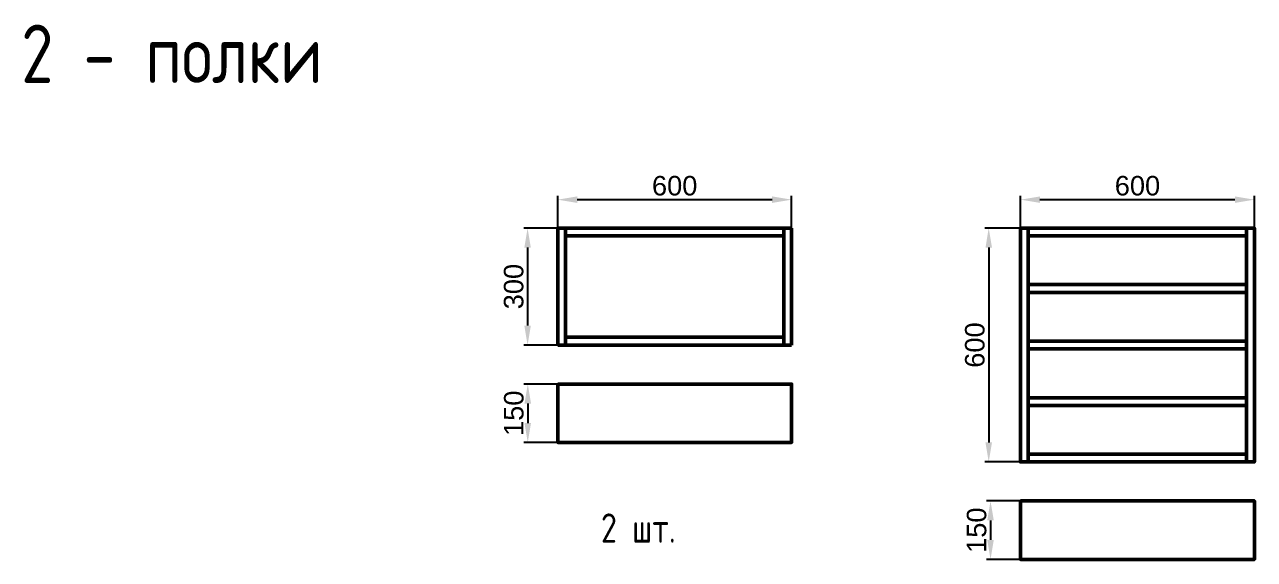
# Model space of a CAD drawing. Header units: millimetres. Extents: x 1656 to 9231, y -9236 to 5710.
# Drawn here: x 1660 to 4815, y -1716 to -344 of the extents above; entities that cross this region are included whole.
import ezdxf

# ---------------------------------------------------------------- set-up
doc = ezdxf.new("R2010")
doc.units = ezdxf.units.MM
doc.styles.add('awcad.labels', font='eskd.shx')
doc.styles.get("Standard").update_dxf_attribs({"font": 'arial.ttf'})
doc.dimstyles.new('ISO-25', dxfattribs={"dimtxt": 2.5, "dimasz": 2.5, "dimexe": 1.25, "dimexo": 0.625, "dimtad": 1, "dimtxsty": 'Standard', "dimcen": 2.5, "dimadec": 0, "dimazin": 0, "dimtfac": 1, "dimtmove": 0, "dimatfit": 3, "dimfxl": 1, "dimarcsym": 0})

# ---------------------------------------------------------------- blocks, each defined once
blk = doc.blocks.new('*D198')
at = {"color": 0, "lineweight": -2, "transparency": 16777216}
for p, q in [((3027.7, -866.2), (3027.7, -783.2)), ((3627.7, -866.2), (3627.7, -783.2)), ((3077.7, -793.2), (3577.7, -793.2))]:
    blk.add_line(p, q, dxfattribs=at)
at = {"color": 0, "transparency": 16777216}
for points in [[(3077.7, -784.9), (3077.7, -801.5), (3027.7, -793.2)], [(3577.7, -784.9), (3577.7, -801.5), (3627.7, -793.2)]]:
    blk.add_solid(points, dxfattribs=at)
at = {"layer": 'Defpoints', "color": 0, "transparency": 16777216}
for p in [(3627.7, -793.2), (3027.7, -866.2), (3627.7, -866.2)]:
    blk.add_point(p, dxfattribs=at)
at = {"color": 0, "transparency": 16777216, "insert": (3327.7, -757.7), "char_height": 50, "attachment_point": 5}
blk.add_mtext('600', dxfattribs=at)
blk = doc.blocks.new('*D199')
at = {"color": 0, "lineweight": -2, "transparency": 16777216}
for p, q in [((3027.7, -866.2), (2940.4, -866.2)), ((2950.4, -916.2), (2950.4, -1116.2)), ((3027.7, -1166.2), (2940.4, -1166.2))]:
    blk.add_line(p, q, dxfattribs=at)
at = {"color": 0, "transparency": 16777216}
for points in [[(2942.1, -916.2), (2958.8, -916.2), (2950.4, -866.2)], [(2942.1, -1116.2), (2958.8, -1116.2), (2950.4, -1166.2)]]:
    blk.add_solid(points, dxfattribs=at)
at = {"layer": 'Defpoints', "color": 0, "transparency": 16777216}
for p in [(3027.7, -866.2), (2950.4, -1166.2), (3027.7, -1166.2)]:
    blk.add_point(p, dxfattribs=at)
at = {"color": 0, "transparency": 16777216, "insert": (2914.9, -1016.2), "char_height": 50, "attachment_point": 5, "rotation": 90}
blk.add_mtext('300', dxfattribs=at)
blk = doc.blocks.new('*D200')
at = {"color": 0, "lineweight": -2, "transparency": 16777216}
for p, q in [((3027.7, -1266.2), (2940.9, -1266.2)), ((2950.9, -1316.2), (2950.9, -1366.2)), ((3027.7, -1416.2), (2940.9, -1416.2))]:
    blk.add_line(p, q, dxfattribs=at)
at = {"color": 0, "transparency": 16777216}
for points in [[(2942.5, -1316.2), (2959.2, -1316.2), (2950.9, -1266.2)], [(2942.5, -1366.2), (2959.2, -1366.2), (2950.9, -1416.2)]]:
    blk.add_solid(points, dxfattribs=at)
at = {"layer": 'Defpoints', "color": 0, "transparency": 16777216}
for p in [(3027.7, -1266.2), (2950.9, -1416.2), (3027.7, -1416.2)]:
    blk.add_point(p, dxfattribs=at)
at = {"color": 0, "transparency": 16777216, "insert": (2915.3, -1341.2), "char_height": 50, "attachment_point": 5, "rotation": 90}
blk.add_mtext('150', dxfattribs=at)
blk = doc.blocks.new('*D201')
at = {"color": 0, "lineweight": -2, "transparency": 16777216}
for p, q in [((4214.7, -1566.2), (4127.8, -1566.2)), ((4137.8, -1616.2), (4137.8, -1666.2)), ((4214.7, -1716.2), (4127.8, -1716.2))]:
    blk.add_line(p, q, dxfattribs=at)
at = {"color": 0, "transparency": 16777216}
for points in [[(4129.5, -1616.2), (4146.2, -1616.2), (4137.8, -1566.2)], [(4129.5, -1666.2), (4146.2, -1666.2), (4137.8, -1716.2)]]:
    blk.add_solid(points, dxfattribs=at)
at = {"layer": 'Defpoints', "color": 0, "transparency": 16777216}
for p in [(4214.7, -1566.2), (4137.8, -1716.2), (4214.7, -1716.2)]:
    blk.add_point(p, dxfattribs=at)
at = {"color": 0, "transparency": 16777216, "insert": (4102.3, -1641.2), "char_height": 50, "attachment_point": 5, "rotation": 90}
blk.add_mtext('150', dxfattribs=at)
blk = doc.blocks.new('*D202')
at = {"color": 0, "lineweight": -2, "transparency": 16777216}
for p, q in [((4214.7, -866.2), (4214.7, -783.2)), ((4814.7, -866.2), (4814.7, -783.2)), ((4264.7, -793.2), (4764.7, -793.2))]:
    blk.add_line(p, q, dxfattribs=at)
at = {"color": 0, "transparency": 16777216}
for points in [[(4264.7, -784.9), (4264.7, -801.5), (4214.7, -793.2)], [(4764.7, -784.9), (4764.7, -801.5), (4814.7, -793.2)]]:
    blk.add_solid(points, dxfattribs=at)
at = {"layer": 'Defpoints', "color": 0, "transparency": 16777216}
for p in [(4814.7, -793.2), (4214.7, -866.2), (4814.7, -866.2)]:
    blk.add_point(p, dxfattribs=at)
at = {"color": 0, "transparency": 16777216, "insert": (4514.7, -757.7), "char_height": 50, "attachment_point": 5}
blk.add_mtext('600', dxfattribs=at)
blk = doc.blocks.new('*D203')
at = {"color": 0, "lineweight": -2, "transparency": 16777216}
for p, q in [((4214.7, -866.2), (4123.2, -866.2)), ((4133.2, -916.2), (4133.2, -1416.2)), ((4214.7, -1466.2), (4123.2, -1466.2))]:
    blk.add_line(p, q, dxfattribs=at)
at = {"color": 0, "transparency": 16777216}
for points in [[(4124.9, -916.2), (4141.6, -916.2), (4133.2, -866.2)], [(4124.9, -1416.2), (4141.6, -1416.2), (4133.2, -1466.2)]]:
    blk.add_solid(points, dxfattribs=at)
at = {"layer": 'Defpoints', "color": 0, "transparency": 16777216}
for p in [(4214.7, -866.2), (4133.2, -1466.2), (4214.7, -1466.2)]:
    blk.add_point(p, dxfattribs=at)
at = {"color": 0, "transparency": 16777216, "insert": (4097.7, -1166.2), "char_height": 50, "attachment_point": 5, "rotation": 90}
blk.add_mtext('600', dxfattribs=at)

msp = doc.modelspace()

# ---------------------------------------------------------------- linework, layer by layer
at = {"lineweight": 50}
for p, q in [((3627.7, -866.2), (3027.7, -866.2)), ((3027.7, -866.2), (3027.7, -1166.2)), ((3047.7, -866.2), (3047.7, -1166.2)), ((3607.7, -1166.2), (3607.7, -866.2)), ((3627.7, -1166.2), (3627.7, -866.2)), ((4234.7, -1466.2), (4234.7, -866.2)), ((4794.7, -866.2), (4794.7, -1466.2)), ((3607.7, -886.2), (3047.7, -886.2)), ((4234.7, -886.2), (4794.7, -886.2)), ((4234.7, -1011.2), (4794.7, -1011.2)), ((4234.7, -1031.2), (4794.7, -1031.2)), ((3027.7, -1166.2), (3627.7, -1166.2)), ((3047.7, -1146.2), (3607.7, -1146.2)), ((4234.7, -1156.2), (4794.7, -1156.2)), ((4234.7, -1176.2), (4794.7, -1176.2)), ((4234.7, -1301.2), (4794.7, -1301.2)), ((4234.7, -1321.2), (4794.7, -1321.2)), ((4794.7, -1446.2), (4234.7, -1446.2))]:
    msp.add_line(p, q, dxfattribs=at)
for points in [[(4214.7, -866.2), (4814.7, -866.2), (4814.7, -1466.2), (4214.7, -1466.2)], [(3027.7, -1266.2), (3627.7, -1266.2), (3627.7, -1416.2), (3027.7, -1416.2)], [(4214.7, -1566.2), (4814.7, -1566.2), (4814.7, -1716.2), (4214.7, -1716.2)]]:
    msp.add_lwpolyline(points, close=True, dxfattribs=at)

# ---------------------------------------------------------------- texts
at = {"style": 'awcad.labels'}
for s, height, p in [('2 - полки', 150, (1651.7, -494)), ('2 шт.', 75, (3138.4, -1673.2))]:
    msp.add_text(s, height=height, dxfattribs=at).set_placement(p)

# ---------------------------------------------------------------- dimensions: what is measured, and where the dimension line sits
at = {"color": 253}
for base, p1, p2, picture, middle in [((3627.7, -793.2), (3027.7, -866.2), (3627.7, -866.2), '*D198', (3327.7, -757.7)), ((4814.7, -793.2), (4214.7, -866.2), (4814.7, -866.2), '*D202', (4514.7, -757.7))]:
    dim = msp.add_linear_dim(base=base, p1=p1, p2=p2, dimstyle='ISO-25', override={"dimtxt": 50, "dimasz": 50, "dimexe": 10, "dimexo": 0, "dimgap": 10, "dimdec": 0}, dxfattribs=at)
    dim.commit()
    dim.dimension.update_dxf_attribs({"geometry": picture, "text_midpoint": middle})
for base, p1, p2, picture, middle in [((2950.4, -1166.2), (3027.7, -866.2), (3027.7, -1166.2), '*D199', (2914.9, -1016.2)), ((2950.9, -1416.2), (3027.7, -1266.2), (3027.7, -1416.2), '*D200', (2915.3, -1341.2)), ((4137.8, -1716.2), (4214.7, -1566.2), (4214.7, -1716.2), '*D201', (4102.3, -1641.2))]:
    dim = msp.add_linear_dim(base=base, p1=p1, p2=p2, angle=90, dimstyle='ISO-25', override={"dimtxt": 50, "dimasz": 50, "dimexe": 10, "dimexo": 0, "dimgap": 10, "dimdec": 0}, dxfattribs=at)
    dim.commit()
    dim.dimension.update_dxf_attribs({"geometry": picture, "text_midpoint": middle})
dim = msp.add_linear_dim(base=(4133.2, -1466.2), p1=(4214.7, -866.2), p2=(4214.7, -1466.2), angle=90, dimstyle='ISO-25', override={"dimtxt": 50, "dimasz": 50, "dimexe": 10, "dimexo": 0, "dimgap": 10, "dimdec": 0}, dxfattribs=at)
dim.commit()
dim.dimension.update_dxf_attribs({"geometry": '*D203', "text_midpoint": (4133.2, -1166.2), "dimtype": 160})

doc.saveas('drawing.dxf')
